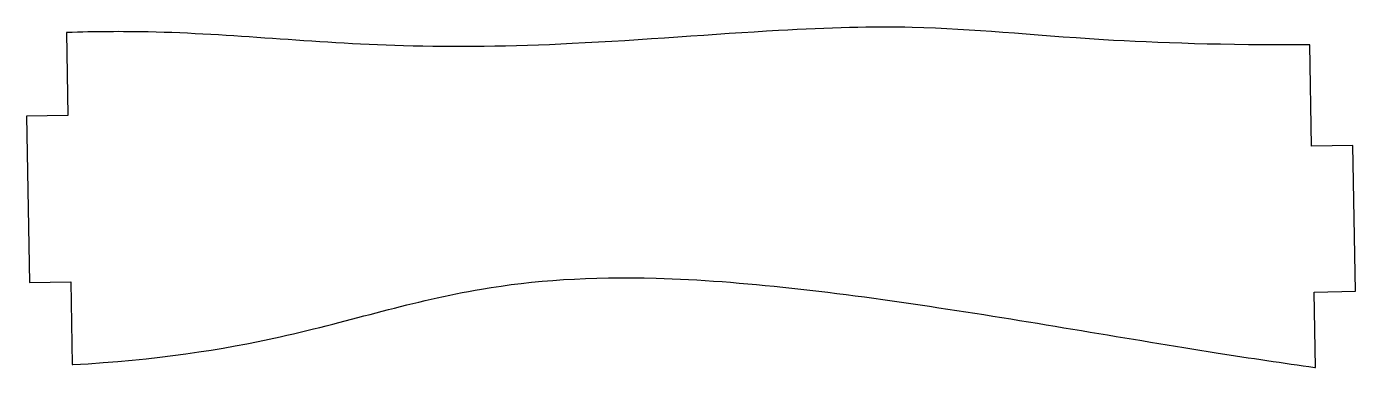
# Model space of a CAD drawing. Header units: millimetres. Extents: x -32.1 to 32.1, y -8.1 to 8.4.
import ezdxf

# ---------------------------------------------------------------- set-up
doc = ezdxf.new("R2010")
doc.units = ezdxf.units.MM
doc.layers.get('0').update_dxf_attribs({"linetype": 'CONTINUOUS'})

msp = doc.modelspace()

# ---------------------------------------------------------------- linework, layer by layer
for p, q in [((-30.171, 8.079), (-30.101, 4.08)), ((29.984, 2.59), (29.899, 7.487)), ((-30.101, 4.08), (-32.1, 4.045)), ((-32.1, 4.045), (-31.96, -4.004)), ((31.984, 2.625), (29.984, 2.59)), ((32.107, -4.424), (31.984, 2.625)), ((-31.96, -4.004), (-29.96, -3.969)), ((-29.96, -3.969), (-29.89, -7.969)), ((30.107, -4.459), (32.107, -4.424)), ((30.171, -8.105), (30.107, -4.459))]:
    msp.add_line(p, q)
for points, knots in [([(29.899, 7.487), (29.891, 7.487), (29.882, 7.487), (29.874, 7.486), (25.734, 7.469), (22.527, 7.575), (19.932, 7.733), (16.267, 7.956), (13.73, 8.259), (10.693, 8.328), (8.794, 8.371), (6.677, 8.318), (4.225, 8.178), (1.174, 8.004), (-2.37, 7.711), (-5.739, 7.545), (-8.669, 7.401), (-11.412, 7.369), (-13.891, 7.441), (-18.42, 7.573), (-22.126, 8.023), (-26.221, 8.11), (-27.486, 8.136), (-28.789, 8.129), (-30.146, 8.08), (-30.154, 8.079), (-30.162, 8.079), (-30.171, 8.079)], [-1.00026, -1.00026, -1.00026, -1.00026, -1, -1, -1, -0.86904, -0.86904, -0.86904, -0.684066, -0.684066, -0.684066, -0.568423, -0.568423, -0.568423, -0.42446, -0.42446, -0.42446, -0.299262, -0.299262, -0.299262, -0.07061, -0.07061, -0.07061, 0, 0, 0, 0.000426, 0.000426, 0.000426, 0.000426]), ([(-29.89, -7.969), (-29.882, -7.969), (-29.873, -7.968), (-29.865, -7.968), (-25.861, -7.748), (-22.629, -7.248), (-19.85, -6.625), (-16.321, -5.835), (-13.456, -4.881), (-10.122, -4.317), (-7.631, -3.895), (-4.858, -3.7), (-1.673, -3.79), (2.409, -3.906), (7.153, -4.482), (11.984, -5.217), (16.612, -5.921), (21.268, -6.743), (25.372, -7.392), (27.056, -7.658), (28.65, -7.897), (30.142, -8.101), (30.152, -8.102), (30.161, -8.104), (30.171, -8.105)], [-0.000355, -0.000355, -0.000355, -0.000355, 0, 0, 0, 0.164529, 0.164529, 0.164529, 0.373397, 0.373397, 0.373397, 0.529503, 0.529503, 0.529503, 0.729606, 0.729606, 0.729606, 0.921332, 0.921332, 0.921332, 1, 1, 1, 1.000508, 1.000508, 1.000508, 1.000508])]:
    msp.add_open_spline(points, degree=3, knots=knots)

doc.saveas('drawing.dxf')
